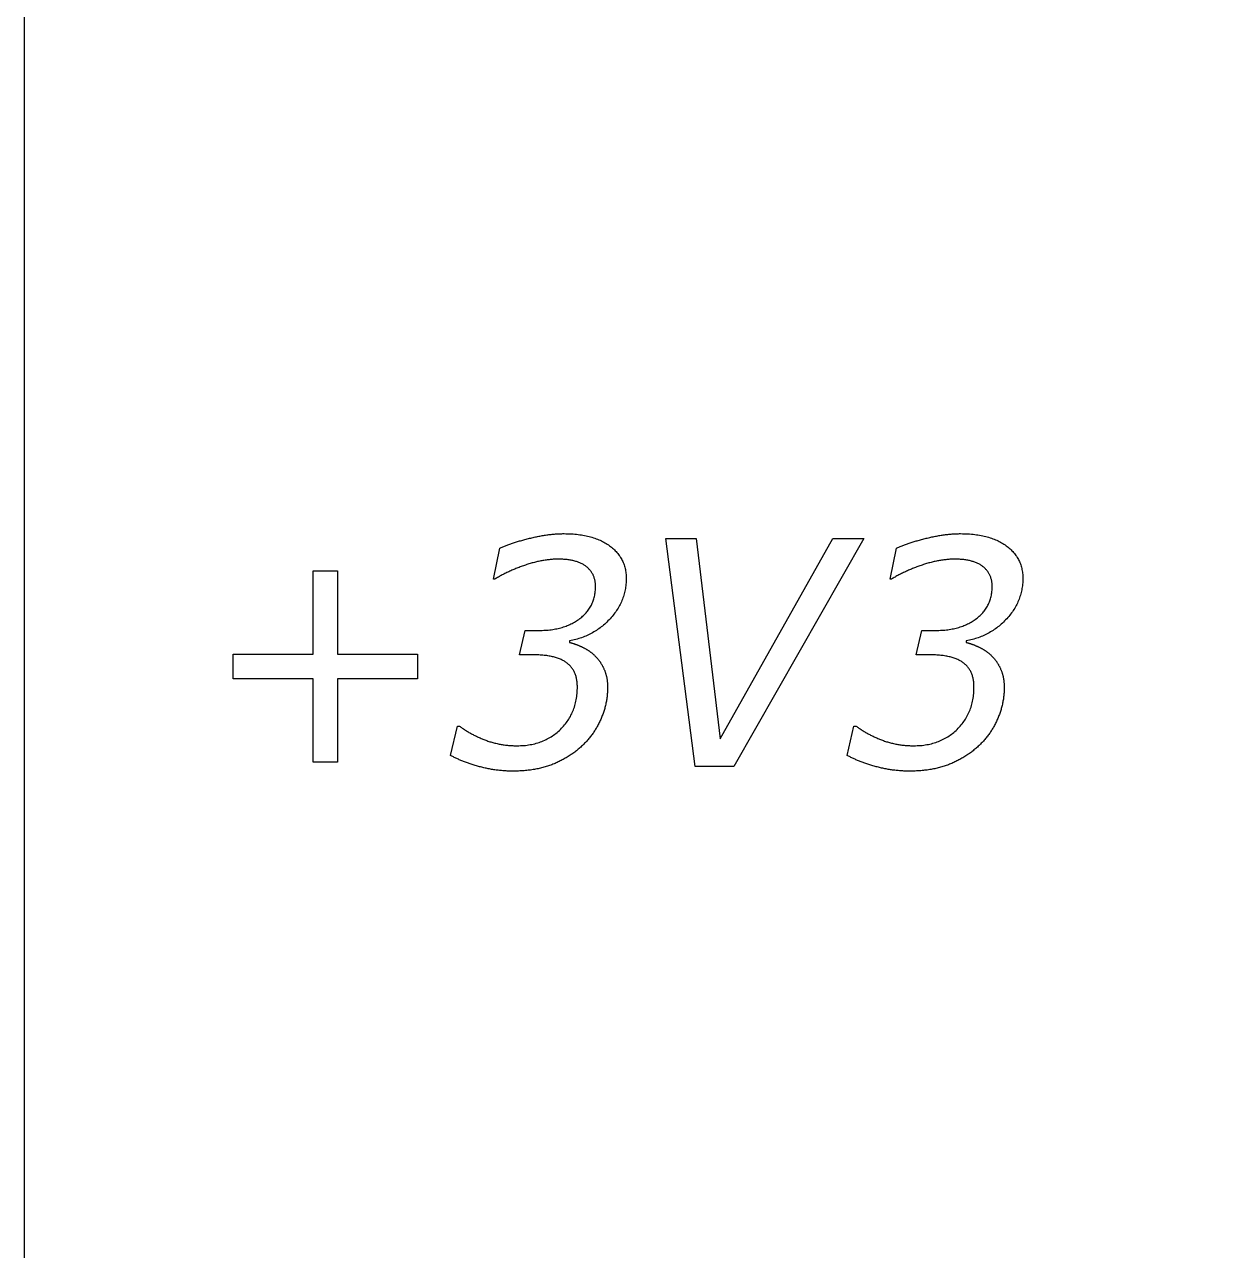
# Model space of a CAD drawing. Extents: x 0.1 to 5.4, y -0.8 to 9.9.
# Drawn here: x 0.074 to 2.662, y 4.588 to 7.257 of the extents above; entities that cross this region are included whole.
import ezdxf

# ---------------------------------------------------------------- set-up
doc = ezdxf.new("R2010")
doc.units = 0
doc.layers.add('CAPA_1', color=7, linetype='CONTINUOUS')

msp = doc.modelspace()

# ---------------------------------------------------------------- linework, layer by layer
at = {"layer": 'CAPA_1', "color": 7}
for points in [[(0.0738, 9.9262), (2.728, 9.9262), (2.728, 0.0738), (0.0738, 0.0738)], [(1.9008, 6.1383), (1.6179, 5.642), (1.5336, 5.642), (1.4703, 6.1383), (1.5361, 6.1383), (1.5882, 5.7023), (1.8334, 6.1383)], [(0.9293, 5.8327), (0.7553, 5.8327), (0.7553, 5.651), (0.7023, 5.651), (0.7023, 5.8327), (0.5282, 5.8327), (0.5282, 5.886), (0.7023, 5.886), (0.7023, 6.0676), (0.7553, 6.0676), (0.7553, 5.886), (0.9293, 5.886)]]:
    msp.add_lwpolyline(points, close=True, dxfattribs=at)
for points in [[(1.1733, 6.1385), (1.1759, 6.1391), (1.1784, 6.1397), (1.181, 6.1403), (1.1835, 6.1409), (1.186, 6.1415), (1.1885, 6.142), (1.191, 6.1425), (1.1935, 6.143), (1.196, 6.1435), (1.1984, 6.144), (1.2009, 6.1444), (1.2034, 6.1448), (1.2058, 6.1452), (1.2083, 6.1456), (1.2107, 6.1459), (1.2131, 6.1463), (1.2155, 6.1466), (1.2179, 6.1469), (1.2203, 6.1471), (1.2227, 6.1474), (1.2251, 6.1476), (1.2274, 6.1478), (1.2298, 6.148), (1.2322, 6.1481), (1.2345, 6.1483), (1.2368, 6.1484), (1.2392, 6.1485), (1.2415, 6.1486), (1.2438, 6.1486), (1.2461, 6.1487), (1.2484, 6.1487)], [(1.2484, 6.1487), (1.2524, 6.1486), (1.2564, 6.1486), (1.2603, 6.1484), (1.2642, 6.1482), (1.268, 6.148), (1.2717, 6.1477), (1.2754, 6.1473), (1.2791, 6.1469), (1.2826, 6.1464), (1.2862, 6.1459), (1.2896, 6.1453), (1.2931, 6.1447), (1.2964, 6.144), (1.2997, 6.1433), (1.303, 6.1425), (1.3062, 6.1416), (1.3093, 6.1407), (1.3124, 6.1398), (1.3154, 6.1388), (1.3184, 6.1377), (1.3213, 6.1366), (1.3242, 6.1354), (1.327, 6.1342), (1.3297, 6.1329), (1.3324, 6.1315), (1.335, 6.1301), (1.3376, 6.1287), (1.3401, 6.1272), (1.3426, 6.1256), (1.345, 6.124), (1.3474, 6.1223)], [(2.0369, 6.1385), (2.0394, 6.1391), (2.042, 6.1397), (2.0445, 6.1403), (2.047, 6.1409), (2.0495, 6.1415), (2.052, 6.142), (2.0545, 6.1425), (2.057, 6.143), (2.0595, 6.1435), (2.062, 6.144), (2.0645, 6.1444), (2.0669, 6.1448), (2.0694, 6.1452), (2.0718, 6.1456), (2.0742, 6.1459), (2.0766, 6.1463), (2.0791, 6.1466), (2.0815, 6.1469), (2.0839, 6.1471), (2.0862, 6.1474), (2.0886, 6.1476), (2.091, 6.1478), (2.0933, 6.148), (2.0957, 6.1481), (2.098, 6.1483), (2.1004, 6.1484), (2.1027, 6.1485), (2.105, 6.1486), (2.1073, 6.1486), (2.1096, 6.1487), (2.1119, 6.1487)], [(2.1119, 6.1487), (2.1159, 6.1486), (2.1199, 6.1486), (2.1238, 6.1484), (2.1277, 6.1482), (2.1315, 6.148), (2.1353, 6.1477), (2.139, 6.1473), (2.1426, 6.1469), (2.1462, 6.1464), (2.1497, 6.1459), (2.1532, 6.1453), (2.1566, 6.1447), (2.16, 6.144), (2.1633, 6.1433), (2.1665, 6.1425), (2.1697, 6.1416), (2.1729, 6.1407), (2.1759, 6.1398), (2.179, 6.1388), (2.1819, 6.1377), (2.1848, 6.1366), (2.1877, 6.1354), (2.1905, 6.1342), (2.1933, 6.1329), (2.1959, 6.1315), (2.1986, 6.1301), (2.2012, 6.1287), (2.2037, 6.1272), (2.2061, 6.1256), (2.2086, 6.124), (2.2109, 6.1223)], [(1.098, 6.0498), (1.0948, 6.0498), (1.1085, 6.1171)], [(1.1085, 6.1171), (1.1102, 6.1178), (1.1119, 6.1186), (1.1136, 6.1193), (1.1153, 6.1201), (1.1171, 6.1208), (1.1189, 6.1215), (1.1207, 6.1223), (1.1226, 6.123), (1.1245, 6.1237), (1.1264, 6.1244), (1.1284, 6.1251), (1.1303, 6.1258), (1.1323, 6.1265), (1.1344, 6.1272), (1.1364, 6.1279), (1.1385, 6.1286), (1.1407, 6.1293), (1.1428, 6.13), (1.145, 6.1306), (1.1472, 6.1313), (1.1494, 6.132), (1.1517, 6.1327), (1.154, 6.1333), (1.1563, 6.134), (1.1586, 6.1346), (1.161, 6.1353), (1.1634, 6.1359), (1.1659, 6.1366), (1.1683, 6.1372), (1.1708, 6.1378), (1.1733, 6.1385)], [(1.3474, 6.1223), (1.3497, 6.1206), (1.3519, 6.1189), (1.3541, 6.1171), (1.3562, 6.1153), (1.3582, 6.1134), (1.3601, 6.1115), (1.362, 6.1096), (1.3637, 6.1076), (1.3654, 6.1056), (1.3671, 6.1035), (1.3686, 6.1014), (1.3701, 6.0993), (1.3715, 6.0971), (1.3728, 6.0949), (1.3741, 6.0926), (1.3753, 6.0903), (1.3764, 6.088), (1.3774, 6.0856), (1.3783, 6.0832), (1.3792, 6.0807), (1.38, 6.0782), (1.3807, 6.0757), (1.3814, 6.0731), (1.3819, 6.0705), (1.3824, 6.0678), (1.3828, 6.0651), (1.3832, 6.0624), (1.3834, 6.0596), (1.3836, 6.0568), (1.3837, 6.0539), (1.3838, 6.051)], [(1.9615, 6.0498), (1.9583, 6.0498), (1.972, 6.1171)], [(1.972, 6.1171), (1.9737, 6.1178), (1.9754, 6.1186), (1.9771, 6.1193), (1.9789, 6.1201), (1.9806, 6.1208), (1.9824, 6.1215), (1.9843, 6.1223), (1.9861, 6.123), (1.988, 6.1237), (1.99, 6.1244), (1.9919, 6.1251), (1.9939, 6.1258), (1.9959, 6.1265), (1.9979, 6.1272), (2, 6.1279), (2.0021, 6.1286), (2.0042, 6.1293), (2.0063, 6.13), (2.0085, 6.1306), (2.0107, 6.1313), (2.013, 6.132), (2.0152, 6.1327), (2.0175, 6.1333), (2.0198, 6.134), (2.0222, 6.1346), (2.0246, 6.1353), (2.027, 6.1359), (2.0294, 6.1366), (2.0319, 6.1372), (2.0344, 6.1378), (2.0369, 6.1385)], [(2.2109, 6.1223), (2.2132, 6.1206), (2.2155, 6.1189), (2.2176, 6.1171), (2.2197, 6.1153), (2.2217, 6.1134), (2.2236, 6.1115), (2.2255, 6.1096), (2.2273, 6.1076), (2.229, 6.1056), (2.2306, 6.1035), (2.2322, 6.1014), (2.2336, 6.0993), (2.2351, 6.0971), (2.2364, 6.0949), (2.2376, 6.0926), (2.2388, 6.0903), (2.2399, 6.088), (2.2409, 6.0856), (2.2419, 6.0832), (2.2427, 6.0807), (2.2435, 6.0782), (2.2443, 6.0757), (2.2449, 6.0731), (2.2455, 6.0705), (2.246, 6.0678), (2.2464, 6.0651), (2.2467, 6.0624), (2.247, 6.0596), (2.2472, 6.0568), (2.2473, 6.0539), (2.2473, 6.051)], [(1.2356, 6.0931), (1.2335, 6.0931), (1.2313, 6.093), (1.2291, 6.093), (1.227, 6.0929), (1.2248, 6.0928), (1.2226, 6.0926), (1.2204, 6.0924), (1.2182, 6.0922), (1.2159, 6.092), (1.2137, 6.0918), (1.2115, 6.0915), (1.2092, 6.0912), (1.207, 6.0909), (1.2047, 6.0905), (1.2024, 6.0901), (1.2001, 6.0897), (1.1978, 6.0893), (1.1955, 6.0888), (1.1932, 6.0883), (1.1909, 6.0878), (1.1886, 6.0873), (1.1862, 6.0867), (1.1839, 6.0861), (1.1815, 6.0855), (1.1791, 6.0849), (1.1767, 6.0842), (1.1744, 6.0835), (1.172, 6.0828), (1.1695, 6.082), (1.1671, 6.0812), (1.1647, 6.0804)], [(1.2963, 6.0775), (1.2949, 6.0785), (1.2936, 6.0794), (1.2921, 6.0803), (1.2907, 6.0812), (1.2892, 6.0821), (1.2876, 6.0829), (1.286, 6.0837), (1.2844, 6.0845), (1.2827, 6.0852), (1.281, 6.0859), (1.2793, 6.0866), (1.2775, 6.0872), (1.2757, 6.0878), (1.2738, 6.0884), (1.2719, 6.0889), (1.2699, 6.0894), (1.2679, 6.0899), (1.2659, 6.0903), (1.2638, 6.0908), (1.2617, 6.0911), (1.2595, 6.0915), (1.2573, 6.0918), (1.2551, 6.0921), (1.2528, 6.0923), (1.2504, 6.0925), (1.2481, 6.0927), (1.2457, 6.0928), (1.2432, 6.0929), (1.2407, 6.093), (1.2382, 6.0931), (1.2356, 6.0931)], [(2.0991, 6.0931), (2.097, 6.0931), (2.0948, 6.093), (2.0927, 6.093), (2.0905, 6.0929), (2.0883, 6.0928), (2.0861, 6.0926), (2.0839, 6.0924), (2.0817, 6.0922), (2.0795, 6.092), (2.0772, 6.0918), (2.075, 6.0915), (2.0728, 6.0912), (2.0705, 6.0909), (2.0682, 6.0905), (2.066, 6.0901), (2.0637, 6.0897), (2.0614, 6.0893), (2.0591, 6.0888), (2.0567, 6.0883), (2.0544, 6.0878), (2.0521, 6.0873), (2.0497, 6.0867), (2.0474, 6.0861), (2.045, 6.0855), (2.0427, 6.0849), (2.0403, 6.0842), (2.0379, 6.0835), (2.0355, 6.0828), (2.0331, 6.082), (2.0307, 6.0812), (2.0282, 6.0804)], [(2.1598, 6.0775), (2.1585, 6.0785), (2.1571, 6.0794), (2.1557, 6.0803), (2.1542, 6.0812), (2.1527, 6.0821), (2.1512, 6.0829), (2.1496, 6.0837), (2.148, 6.0845), (2.1463, 6.0852), (2.1446, 6.0859), (2.1428, 6.0866), (2.141, 6.0872), (2.1392, 6.0878), (2.1373, 6.0884), (2.1354, 6.0889), (2.1334, 6.0894), (2.1314, 6.0899), (2.1294, 6.0903), (2.1273, 6.0908), (2.1252, 6.0911), (2.123, 6.0915), (2.1208, 6.0918), (2.1186, 6.0921), (2.1163, 6.0923), (2.114, 6.0925), (2.1116, 6.0927), (2.1092, 6.0928), (2.1067, 6.0929), (2.1043, 6.093), (2.1017, 6.0931), (2.0991, 6.0931)], [(1.1647, 6.0804), (1.1623, 6.0796), (1.1599, 6.0788), (1.1575, 6.0779), (1.1551, 6.0771), (1.1528, 6.0762), (1.1504, 6.0753), (1.1481, 6.0744), (1.1458, 6.0735), (1.1436, 6.0726), (1.1413, 6.0717), (1.139, 6.0708), (1.1368, 6.0698), (1.1346, 6.0689), (1.1324, 6.0679), (1.1303, 6.0669), (1.1281, 6.0659), (1.126, 6.0649), (1.1238, 6.0639), (1.1218, 6.0629), (1.1197, 6.0619), (1.1176, 6.0608), (1.1156, 6.0598), (1.1135, 6.0587), (1.1115, 6.0576), (1.1095, 6.0565), (1.1076, 6.0554), (1.1056, 6.0543), (1.1037, 6.0532), (1.1017, 6.0521), (1.0998, 6.0509), (1.098, 6.0498)], [(1.317, 6.0338), (1.317, 6.0356), (1.317, 6.0374), (1.3168, 6.0391), (1.3167, 6.0409), (1.3165, 6.0425), (1.3163, 6.0442), (1.316, 6.0459), (1.3157, 6.0475), (1.3153, 6.0491), (1.3149, 6.0506), (1.3144, 6.0521), (1.3139, 6.0537), (1.3134, 6.0551), (1.3128, 6.0566), (1.3122, 6.058), (1.3115, 6.0594), (1.3108, 6.0608), (1.31, 6.0622), (1.3092, 6.0635), (1.3084, 6.0648), (1.3075, 6.0661), (1.3066, 6.0673), (1.3056, 6.0686), (1.3046, 6.0698), (1.3035, 6.0709), (1.3024, 6.0721), (1.3013, 6.0732), (1.3001, 6.0743), (1.2989, 6.0754), (1.2976, 6.0764), (1.2963, 6.0775)], [(2.0282, 6.0804), (2.0258, 6.0796), (2.0234, 6.0788), (2.021, 6.0779), (2.0187, 6.0771), (2.0163, 6.0762), (2.014, 6.0753), (2.0117, 6.0744), (2.0094, 6.0735), (2.0071, 6.0726), (2.0048, 6.0717), (2.0026, 6.0708), (2.0004, 6.0698), (1.9982, 6.0689), (1.996, 6.0679), (1.9938, 6.0669), (1.9916, 6.0659), (1.9895, 6.0649), (1.9874, 6.0639), (1.9853, 6.0629), (1.9832, 6.0619), (1.9811, 6.0608), (1.9791, 6.0598), (1.9771, 6.0587), (1.9751, 6.0576), (1.9731, 6.0565), (1.9711, 6.0554), (1.9691, 6.0543), (1.9672, 6.0532), (1.9653, 6.0521), (1.9634, 6.0509), (1.9615, 6.0498)], [(2.1806, 6.0338), (2.1806, 6.0356), (2.1805, 6.0374), (2.1804, 6.0391), (2.1802, 6.0409), (2.18, 6.0425), (2.1798, 6.0442), (2.1795, 6.0459), (2.1792, 6.0475), (2.1788, 6.0491), (2.1784, 6.0506), (2.178, 6.0521), (2.1775, 6.0537), (2.1769, 6.0551), (2.1763, 6.0566), (2.1757, 6.058), (2.175, 6.0594), (2.1743, 6.0608), (2.1736, 6.0622), (2.1728, 6.0635), (2.1719, 6.0648), (2.1711, 6.0661), (2.1701, 6.0673), (2.1692, 6.0686), (2.1681, 6.0698), (2.1671, 6.0709), (2.166, 6.0721), (2.1648, 6.0732), (2.1636, 6.0743), (2.1624, 6.0754), (2.1611, 6.0764), (2.1598, 6.0775)], [(1.2825, 5.9636), (1.2847, 5.9652), (1.2869, 5.967), (1.2889, 5.9687), (1.2909, 5.9706), (1.2928, 5.9724), (1.2946, 5.9743), (1.2964, 5.9762), (1.2981, 5.9782), (1.2997, 5.9802), (1.3012, 5.9822), (1.3027, 5.9843), (1.3041, 5.9864), (1.3054, 5.9886), (1.3067, 5.9907), (1.3079, 5.993), (1.309, 5.9952), (1.31, 5.9975), (1.311, 5.9999), (1.3119, 6.0023), (1.3127, 6.0047), (1.3134, 6.0071), (1.3141, 6.0096), (1.3147, 6.0122), (1.3153, 6.0148), (1.3157, 6.0174), (1.3161, 6.02), (1.3165, 6.0227), (1.3167, 6.0254), (1.3169, 6.0282), (1.317, 6.031), (1.317, 6.0338)], [(1.3838, 6.051), (1.3837, 6.0478), (1.3836, 6.0447), (1.3835, 6.0416), (1.3832, 6.0385), (1.3829, 6.0354), (1.3825, 6.0323), (1.382, 6.0293), (1.3814, 6.0263), (1.3808, 6.0233), (1.3801, 6.0203), (1.3794, 6.0174), (1.3785, 6.0145), (1.3776, 6.0116), (1.3766, 6.0087), (1.3756, 6.0058), (1.3744, 6.003), (1.3732, 6.0002), (1.3719, 5.9974), (1.3706, 5.9947), (1.3692, 5.9919), (1.3677, 5.9892), (1.3661, 5.9865), (1.3644, 5.9839), (1.3627, 5.9812), (1.3609, 5.9786), (1.3591, 5.976), (1.3571, 5.9734), (1.3551, 5.9709), (1.353, 5.9683), (1.3509, 5.9658), (1.3487, 5.9633)], [(2.1461, 5.9636), (2.1483, 5.9652), (2.1504, 5.967), (2.1524, 5.9687), (2.1544, 5.9706), (2.1563, 5.9724), (2.1581, 5.9743), (2.1599, 5.9762), (2.1616, 5.9782), (2.1632, 5.9802), (2.1648, 5.9822), (2.1662, 5.9843), (2.1676, 5.9864), (2.1689, 5.9886), (2.1702, 5.9907), (2.1714, 5.993), (2.1725, 5.9952), (2.1735, 5.9975), (2.1745, 5.9999), (2.1754, 6.0023), (2.1762, 6.0047), (2.177, 6.0071), (2.1777, 6.0096), (2.1783, 6.0122), (2.1788, 6.0148), (2.1793, 6.0174), (2.1797, 6.02), (2.18, 6.0227), (2.1803, 6.0254), (2.1804, 6.0282), (2.1805, 6.031), (2.1806, 6.0338)], [(2.2473, 6.051), (2.2473, 6.0478), (2.2472, 6.0447), (2.247, 6.0416), (2.2467, 6.0385), (2.2464, 6.0354), (2.246, 6.0323), (2.2455, 6.0293), (2.245, 6.0263), (2.2444, 6.0233), (2.2437, 6.0203), (2.2429, 6.0174), (2.2421, 6.0145), (2.2411, 6.0116), (2.2402, 6.0087), (2.2391, 6.0058), (2.238, 6.003), (2.2368, 6.0002), (2.2355, 5.9974), (2.2341, 5.9947), (2.2327, 5.9919), (2.2312, 5.9892), (2.2296, 5.9865), (2.228, 5.9839), (2.2263, 5.9812), (2.2245, 5.9786), (2.2226, 5.976), (2.2207, 5.9734), (2.2187, 5.9709), (2.2166, 5.9683), (2.2144, 5.9658), (2.2122, 5.9633)], [(1.1941, 5.9379), (1.1975, 5.9379), (1.201, 5.938), (1.2043, 5.9382), (1.2077, 5.9383), (1.211, 5.9386), (1.2142, 5.9389), (1.2175, 5.9392), (1.2206, 5.9396), (1.2238, 5.9401), (1.2269, 5.9406), (1.2299, 5.9411), (1.233, 5.9418), (1.2359, 5.9424), (1.2389, 5.9431), (1.2418, 5.9439), (1.2446, 5.9447), (1.2474, 5.9456), (1.2502, 5.9466), (1.2529, 5.9475), (1.2556, 5.9486), (1.2583, 5.9497), (1.2609, 5.9508), (1.2634, 5.952), (1.266, 5.9533), (1.2685, 5.9546), (1.2709, 5.9559), (1.2733, 5.9574), (1.2757, 5.9588), (1.278, 5.9604), (1.2803, 5.9619), (1.2825, 5.9636)], [(1.3487, 5.9633), (1.3464, 5.9609), (1.3441, 5.9586), (1.3417, 5.9563), (1.3394, 5.954), (1.3369, 5.9518), (1.3345, 5.9497), (1.332, 5.9476), (1.3295, 5.9456), (1.3269, 5.9436), (1.3243, 5.9417), (1.3216, 5.9399), (1.3189, 5.9381), (1.3162, 5.9363), (1.3134, 5.9347), (1.3106, 5.9331), (1.3078, 5.9315), (1.3049, 5.93), (1.302, 5.9285), (1.299, 5.9272), (1.296, 5.9258), (1.293, 5.9246), (1.2899, 5.9234), (1.2868, 5.9222), (1.2837, 5.9211), (1.2805, 5.9201), (1.2772, 5.9191), (1.274, 5.9182), (1.2707, 5.9173), (1.2673, 5.9165), (1.2639, 5.9157), (1.2605, 5.915)], [(2.0576, 5.9379), (2.0611, 5.9379), (2.0645, 5.938), (2.0679, 5.9382), (2.0712, 5.9383), (2.0745, 5.9386), (2.0778, 5.9389), (2.081, 5.9392), (2.0842, 5.9396), (2.0873, 5.9401), (2.0904, 5.9406), (2.0935, 5.9411), (2.0965, 5.9418), (2.0995, 5.9424), (2.1024, 5.9431), (2.1053, 5.9439), (2.1081, 5.9447), (2.111, 5.9456), (2.1137, 5.9466), (2.1165, 5.9475), (2.1192, 5.9486), (2.1218, 5.9497), (2.1244, 5.9508), (2.127, 5.952), (2.1295, 5.9533), (2.132, 5.9546), (2.1345, 5.9559), (2.1369, 5.9574), (2.1392, 5.9588), (2.1416, 5.9604), (2.1438, 5.9619), (2.1461, 5.9636)], [(2.2122, 5.9633), (2.2099, 5.9609), (2.2076, 5.9586), (2.2053, 5.9563), (2.2029, 5.954), (2.2005, 5.9518), (2.198, 5.9497), (2.1955, 5.9476), (2.193, 5.9456), (2.1904, 5.9436), (2.1878, 5.9417), (2.1852, 5.9399), (2.1825, 5.9381), (2.1797, 5.9363), (2.177, 5.9347), (2.1742, 5.9331), (2.1713, 5.9315), (2.1684, 5.93), (2.1655, 5.9285), (2.1626, 5.9272), (2.1596, 5.9258), (2.1565, 5.9246), (2.1535, 5.9234), (2.1503, 5.9222), (2.1472, 5.9211), (2.144, 5.9201), (2.1408, 5.9191), (2.1375, 5.9182), (2.1342, 5.9173), (2.1309, 5.9165), (2.1275, 5.9157), (2.1241, 5.915)], [(1.1816, 5.8849), (1.1513, 5.8849), (1.1637, 5.9379), (1.1941, 5.9379)], [(2.0452, 5.8849), (2.0148, 5.8849), (2.0273, 5.9379), (2.0576, 5.9379)], [(1.2605, 5.915), (1.2605, 5.912)], [(1.2605, 5.912), (1.2613, 5.9118), (1.2621, 5.9115), (1.2629, 5.9113), (1.2638, 5.9111), (1.2646, 5.9109), (1.2654, 5.9106), (1.2663, 5.9104), (1.2671, 5.9101), (1.268, 5.9098), (1.2688, 5.9096), (1.2697, 5.9093), (1.2705, 5.909), (1.2714, 5.9087), (1.2723, 5.9084), (1.2732, 5.908), (1.2741, 5.9077), (1.2749, 5.9074), (1.2758, 5.907), (1.2767, 5.9067), (1.2776, 5.9063), (1.2786, 5.9059), (1.2795, 5.9056), (1.2804, 5.9052), (1.2813, 5.9048), (1.2823, 5.9044), (1.2832, 5.9039), (1.2841, 5.9035), (1.2851, 5.9031), (1.2861, 5.9027), (1.287, 5.9022), (1.288, 5.9017)], [(1.288, 5.9017), (1.289, 5.9013), (1.2899, 5.9008), (1.2909, 5.9003), (1.2919, 5.8998), (1.2928, 5.8993), (1.2938, 5.8988), (1.2947, 5.8983), (1.2956, 5.8978), (1.2966, 5.8973), (1.2975, 5.8967), (1.2984, 5.8962), (1.2993, 5.8957), (1.3002, 5.8951), (1.301, 5.8945), (1.3019, 5.894), (1.3028, 5.8934), (1.3036, 5.8928), (1.3045, 5.8922), (1.3053, 5.8916), (1.3062, 5.891), (1.307, 5.8904), (1.3078, 5.8897), (1.3086, 5.8891), (1.3094, 5.8885), (1.3102, 5.8878), (1.311, 5.8872), (1.3118, 5.8865), (1.3125, 5.8858), (1.3133, 5.8851), (1.3141, 5.8845), (1.3148, 5.8838)], [(2.1241, 5.915), (2.1241, 5.912)], [(2.1241, 5.912), (2.1249, 5.9118), (2.1257, 5.9115), (2.1265, 5.9113), (2.1273, 5.9111), (2.1281, 5.9109), (2.129, 5.9106), (2.1298, 5.9104), (2.1307, 5.9101), (2.1315, 5.9098), (2.1324, 5.9096), (2.1332, 5.9093), (2.1341, 5.909), (2.1349, 5.9087), (2.1358, 5.9084), (2.1367, 5.908), (2.1376, 5.9077), (2.1385, 5.9074), (2.1394, 5.907), (2.1403, 5.9067), (2.1412, 5.9063), (2.1421, 5.9059), (2.143, 5.9056), (2.1439, 5.9052), (2.1449, 5.9048), (2.1458, 5.9044), (2.1467, 5.9039), (2.1477, 5.9035), (2.1486, 5.9031), (2.1496, 5.9027), (2.1506, 5.9022), (2.1515, 5.9017)], [(2.1515, 5.9017), (2.1525, 5.9013), (2.1535, 5.9008), (2.1544, 5.9003), (2.1554, 5.8998), (2.1564, 5.8993), (2.1573, 5.8988), (2.1582, 5.8983), (2.1592, 5.8978), (2.1601, 5.8973), (2.161, 5.8967), (2.1619, 5.8962), (2.1628, 5.8957), (2.1637, 5.8951), (2.1646, 5.8945), (2.1655, 5.894), (2.1663, 5.8934), (2.1672, 5.8928), (2.168, 5.8922), (2.1689, 5.8916), (2.1697, 5.891), (2.1705, 5.8904), (2.1713, 5.8897), (2.1722, 5.8891), (2.173, 5.8885), (2.1737, 5.8878), (2.1745, 5.8872), (2.1753, 5.8865), (2.1761, 5.8858), (2.1768, 5.8851), (2.1776, 5.8845), (2.1783, 5.8838)], [(1.2541, 5.8675), (1.2526, 5.8686), (1.251, 5.8697), (1.2494, 5.8707), (1.2477, 5.8717), (1.2459, 5.8727), (1.2441, 5.8736), (1.2423, 5.8745), (1.2404, 5.8753), (1.2384, 5.8761), (1.2364, 5.8769), (1.2343, 5.8777), (1.2322, 5.8784), (1.23, 5.879), (1.2278, 5.8797), (1.2255, 5.8803), (1.2232, 5.8808), (1.2208, 5.8813), (1.2183, 5.8818), (1.2158, 5.8823), (1.2133, 5.8827), (1.2107, 5.8831), (1.208, 5.8834), (1.2053, 5.8837), (1.2025, 5.884), (1.1997, 5.8842), (1.1968, 5.8844), (1.1939, 5.8846), (1.1909, 5.8847), (1.1879, 5.8848), (1.1848, 5.8849), (1.1816, 5.8849)], [(1.3148, 5.8838), (1.3156, 5.883), (1.3164, 5.8823), (1.3171, 5.8815), (1.3179, 5.8807), (1.3186, 5.88), (1.3193, 5.8792), (1.3201, 5.8783), (1.3208, 5.8775), (1.3215, 5.8767), (1.3222, 5.8758), (1.3229, 5.875), (1.3236, 5.8741), (1.3243, 5.8732), (1.3249, 5.8723), (1.3256, 5.8714), (1.3262, 5.8705), (1.3269, 5.8695), (1.3275, 5.8686), (1.3281, 5.8676), (1.3287, 5.8666), (1.3293, 5.8656), (1.3299, 5.8646), (1.3305, 5.8636), (1.3311, 5.8626), (1.3317, 5.8616), (1.3322, 5.8605), (1.3328, 5.8594), (1.3333, 5.8584), (1.3339, 5.8573), (1.3344, 5.8562), (1.3349, 5.8551)], [(2.1177, 5.8675), (2.1161, 5.8686), (2.1145, 5.8697), (2.1129, 5.8707), (2.1112, 5.8717), (2.1095, 5.8727), (2.1077, 5.8736), (2.1058, 5.8745), (2.1039, 5.8753), (2.1019, 5.8761), (2.0999, 5.8769), (2.0979, 5.8777), (2.0957, 5.8784), (2.0936, 5.879), (2.0913, 5.8797), (2.089, 5.8803), (2.0867, 5.8808), (2.0843, 5.8813), (2.0819, 5.8818), (2.0794, 5.8823), (2.0768, 5.8827), (2.0742, 5.8831), (2.0715, 5.8834), (2.0688, 5.8837), (2.0661, 5.884), (2.0632, 5.8842), (2.0604, 5.8844), (2.0574, 5.8846), (2.0544, 5.8847), (2.0514, 5.8848), (2.0483, 5.8849), (2.0452, 5.8849)], [(2.1783, 5.8838), (2.1791, 5.883), (2.1799, 5.8823), (2.1807, 5.8815), (2.1814, 5.8807), (2.1821, 5.88), (2.1829, 5.8792), (2.1836, 5.8783), (2.1843, 5.8775), (2.185, 5.8767), (2.1857, 5.8758), (2.1864, 5.875), (2.1871, 5.8741), (2.1878, 5.8732), (2.1885, 5.8723), (2.1891, 5.8714), (2.1898, 5.8705), (2.1904, 5.8695), (2.191, 5.8686), (2.1917, 5.8676), (2.1923, 5.8666), (2.1929, 5.8656), (2.1935, 5.8646), (2.1941, 5.8636), (2.1946, 5.8626), (2.1952, 5.8616), (2.1958, 5.8605), (2.1963, 5.8594), (2.1969, 5.8584), (2.1974, 5.8573), (2.1979, 5.8562), (2.1985, 5.8551)], [(1.2774, 5.8152), (1.2774, 5.8175), (1.2773, 5.8197), (1.2772, 5.8218), (1.277, 5.824), (1.2768, 5.8261), (1.2766, 5.8281), (1.2762, 5.8301), (1.2759, 5.8321), (1.2755, 5.8341), (1.275, 5.836), (1.2745, 5.8378), (1.2739, 5.8397), (1.2733, 5.8415), (1.2727, 5.8432), (1.272, 5.845), (1.2712, 5.8467), (1.2704, 5.8483), (1.2696, 5.8499), (1.2687, 5.8515), (1.2677, 5.853), (1.2667, 5.8545), (1.2657, 5.856), (1.2646, 5.8574), (1.2635, 5.8588), (1.2623, 5.8602), (1.261, 5.8615), (1.2598, 5.8628), (1.2584, 5.864), (1.257, 5.8652), (1.2556, 5.8664), (1.2541, 5.8675)], [(1.3349, 5.8551), (1.3354, 5.8539), (1.336, 5.8528), (1.3365, 5.8516), (1.3369, 5.8505), (1.3374, 5.8493), (1.3378, 5.8481), (1.3382, 5.8469), (1.3387, 5.8457), (1.339, 5.8444), (1.3394, 5.8432), (1.3398, 5.8419), (1.3401, 5.8407), (1.3404, 5.8394), (1.3407, 5.8381), (1.341, 5.8368), (1.3413, 5.8355), (1.3415, 5.8341), (1.3418, 5.8328), (1.342, 5.8314), (1.3422, 5.8301), (1.3424, 5.8287), (1.3425, 5.8273), (1.3427, 5.8259), (1.3428, 5.8244), (1.3429, 5.823), (1.343, 5.8215), (1.3431, 5.8201), (1.3431, 5.8186), (1.3432, 5.8171), (1.3432, 5.8156), (1.3432, 5.8141)], [(2.141, 5.8152), (2.141, 5.8175), (2.1409, 5.8197), (2.1408, 5.8218), (2.1406, 5.824), (2.1404, 5.8261), (2.1401, 5.8281), (2.1398, 5.8301), (2.1394, 5.8321), (2.139, 5.8341), (2.1386, 5.836), (2.138, 5.8378), (2.1375, 5.8397), (2.1369, 5.8415), (2.1362, 5.8432), (2.1355, 5.845), (2.1348, 5.8467), (2.134, 5.8483), (2.1331, 5.8499), (2.1322, 5.8515), (2.1313, 5.853), (2.1303, 5.8545), (2.1292, 5.856), (2.1281, 5.8574), (2.127, 5.8588), (2.1258, 5.8602), (2.1246, 5.8615), (2.1233, 5.8628), (2.122, 5.864), (2.1206, 5.8652), (2.1191, 5.8664), (2.1177, 5.8675)], [(2.1985, 5.8551), (2.199, 5.8539), (2.1995, 5.8528), (2.2, 5.8516), (2.2005, 5.8505), (2.2009, 5.8493), (2.2014, 5.8481), (2.2018, 5.8469), (2.2022, 5.8457), (2.2026, 5.8444), (2.203, 5.8432), (2.2033, 5.8419), (2.2036, 5.8407), (2.204, 5.8394), (2.2043, 5.8381), (2.2046, 5.8368), (2.2048, 5.8355), (2.2051, 5.8341), (2.2053, 5.8328), (2.2055, 5.8314), (2.2057, 5.8301), (2.2059, 5.8287), (2.2061, 5.8273), (2.2062, 5.8259), (2.2063, 5.8244), (2.2065, 5.823), (2.2065, 5.8215), (2.2066, 5.8201), (2.2067, 5.8186), (2.2067, 5.8171), (2.2068, 5.8156), (2.2068, 5.8141)], [(1.2407, 5.7226), (1.243, 5.7249), (1.2453, 5.7272), (1.2475, 5.7297), (1.2496, 5.7321), (1.2516, 5.7346), (1.2536, 5.7372), (1.2554, 5.7397), (1.2572, 5.7424), (1.2589, 5.7451), (1.2606, 5.7478), (1.2622, 5.7505), (1.2636, 5.7534), (1.2651, 5.7562), (1.2664, 5.7591), (1.2677, 5.7621), (1.2688, 5.765), (1.2699, 5.7681), (1.271, 5.7712), (1.2719, 5.7743), (1.2728, 5.7774), (1.2736, 5.7807), (1.2743, 5.7839), (1.275, 5.7872), (1.2756, 5.7906), (1.2761, 5.7939), (1.2765, 5.7974), (1.2768, 5.8009), (1.2771, 5.8044), (1.2773, 5.8079), (1.2774, 5.8116), (1.2774, 5.8152)], [(1.3432, 5.8141), (1.3432, 5.8117), (1.3432, 5.8094), (1.3431, 5.8071), (1.343, 5.8047), (1.3428, 5.8024), (1.3427, 5.8001), (1.3425, 5.7978), (1.3422, 5.7955), (1.342, 5.7932), (1.3417, 5.7909), (1.3413, 5.7886), (1.341, 5.7863), (1.3406, 5.784), (1.3402, 5.7817), (1.3397, 5.7795), (1.3392, 5.7772), (1.3387, 5.7749), (1.3382, 5.7727), (1.3376, 5.7704), (1.337, 5.7682), (1.3363, 5.7659), (1.3357, 5.7637), (1.335, 5.7615), (1.3342, 5.7592), (1.3335, 5.757), (1.3327, 5.7548), (1.3318, 5.7526), (1.331, 5.7504), (1.3301, 5.7482), (1.3292, 5.746), (1.3282, 5.7438)], [(2.1043, 5.7226), (2.1066, 5.7249), (2.1088, 5.7272), (2.111, 5.7297), (2.1131, 5.7321), (2.1151, 5.7346), (2.1171, 5.7372), (2.119, 5.7397), (2.1208, 5.7424), (2.1225, 5.7451), (2.1241, 5.7478), (2.1257, 5.7505), (2.1272, 5.7534), (2.1286, 5.7562), (2.1299, 5.7591), (2.1312, 5.7621), (2.1324, 5.765), (2.1335, 5.7681), (2.1345, 5.7712), (2.1355, 5.7743), (2.1364, 5.7774), (2.1372, 5.7807), (2.1379, 5.7839), (2.1385, 5.7872), (2.1391, 5.7906), (2.1396, 5.7939), (2.14, 5.7974), (2.1404, 5.8009), (2.1406, 5.8044), (2.1408, 5.8079), (2.1409, 5.8116), (2.141, 5.8152)], [(2.2068, 5.8141), (2.2067, 5.8117), (2.2067, 5.8094), (2.2066, 5.8071), (2.2065, 5.8047), (2.2064, 5.8024), (2.2062, 5.8001), (2.206, 5.7978), (2.2058, 5.7955), (2.2055, 5.7932), (2.2052, 5.7909), (2.2049, 5.7886), (2.2045, 5.7863), (2.2041, 5.784), (2.2037, 5.7817), (2.2032, 5.7795), (2.2028, 5.7772), (2.2022, 5.7749), (2.2017, 5.7727), (2.2011, 5.7704), (2.2005, 5.7682), (2.1999, 5.7659), (2.1992, 5.7637), (2.1985, 5.7615), (2.1978, 5.7592), (2.197, 5.757), (2.1962, 5.7548), (2.1954, 5.7526), (2.1945, 5.7504), (2.1936, 5.7482), (2.1927, 5.746), (2.1918, 5.7438)], [(1.3282, 5.7438), (1.3272, 5.7416), (1.3262, 5.7395), (1.3252, 5.7374), (1.3241, 5.7353), (1.3231, 5.7332), (1.322, 5.7311), (1.3208, 5.7291), (1.3197, 5.727), (1.3185, 5.725), (1.3173, 5.723), (1.3161, 5.7211), (1.3149, 5.7191), (1.3136, 5.7172), (1.3123, 5.7153), (1.311, 5.7134), (1.3097, 5.7115), (1.3083, 5.7097), (1.3069, 5.7078), (1.3055, 5.706), (1.3041, 5.7042), (1.3026, 5.7024), (1.3011, 5.7007), (1.2996, 5.699), (1.2981, 5.6972), (1.2965, 5.6955), (1.2949, 5.6939), (1.2933, 5.6922), (1.2917, 5.6906), (1.2901, 5.689), (1.2884, 5.6874), (1.2867, 5.6858)], [(2.1918, 5.7438), (2.1908, 5.7416), (2.1898, 5.7395), (2.1887, 5.7374), (2.1877, 5.7353), (2.1866, 5.7332), (2.1855, 5.7311), (2.1844, 5.7291), (2.1832, 5.727), (2.1821, 5.725), (2.1809, 5.723), (2.1797, 5.7211), (2.1784, 5.7191), (2.1771, 5.7172), (2.1759, 5.7153), (2.1745, 5.7134), (2.1732, 5.7115), (2.1718, 5.7097), (2.1704, 5.7078), (2.169, 5.706), (2.1676, 5.7042), (2.1661, 5.7024), (2.1647, 5.7007), (2.1632, 5.699), (2.1616, 5.6972), (2.1601, 5.6955), (2.1585, 5.6939), (2.1569, 5.6922), (2.1553, 5.6906), (2.1536, 5.689), (2.1519, 5.6874), (2.1502, 5.6858)], [(1.0012, 5.666), (1.0162, 5.7299), (1.021, 5.7299)], [(1.021, 5.7299), (1.0224, 5.7288), (1.0239, 5.7277), (1.0254, 5.7266), (1.0269, 5.7255), (1.0284, 5.7244), (1.0299, 5.7234), (1.0315, 5.7223), (1.0331, 5.7212), (1.0347, 5.7202), (1.0364, 5.7192), (1.038, 5.7181), (1.0397, 5.7171), (1.0414, 5.7161), (1.0432, 5.7151), (1.0449, 5.7141), (1.0467, 5.7132), (1.0485, 5.7122), (1.0504, 5.7112), (1.0522, 5.7103), (1.0541, 5.7093), (1.056, 5.7084), (1.0579, 5.7075), (1.0598, 5.7066), (1.0618, 5.7057), (1.0638, 5.7048), (1.0658, 5.7039), (1.0679, 5.703), (1.0699, 5.7021), (1.072, 5.7013), (1.0741, 5.7004), (1.0762, 5.6996)], [(1.1465, 5.6869), (1.1502, 5.6869), (1.1538, 5.6871), (1.1574, 5.6872), (1.161, 5.6875), (1.1645, 5.6878), (1.168, 5.6882), (1.1714, 5.6887), (1.1748, 5.6893), (1.1781, 5.6899), (1.1814, 5.6906), (1.1847, 5.6914), (1.1879, 5.6922), (1.1911, 5.6932), (1.1942, 5.6942), (1.1973, 5.6952), (1.2003, 5.6964), (1.2033, 5.6976), (1.2063, 5.6989), (1.2092, 5.7003), (1.212, 5.7017), (1.2149, 5.7033), (1.2176, 5.7049), (1.2204, 5.7065), (1.2231, 5.7083), (1.2257, 5.7101), (1.2283, 5.712), (1.2309, 5.7139), (1.2334, 5.716), (1.2359, 5.7181), (1.2383, 5.7203), (1.2407, 5.7226)], [(1.8647, 5.666), (1.8797, 5.7299), (1.8845, 5.7299)], [(1.8845, 5.7299), (1.886, 5.7288), (1.8874, 5.7277), (1.8889, 5.7266), (1.8904, 5.7255), (1.8919, 5.7244), (1.8935, 5.7234), (1.8951, 5.7223), (1.8967, 5.7212), (1.8983, 5.7202), (1.8999, 5.7192), (1.9016, 5.7181), (1.9033, 5.7171), (1.905, 5.7161), (1.9067, 5.7151), (1.9085, 5.7141), (1.9103, 5.7132), (1.9121, 5.7122), (1.9139, 5.7112), (1.9157, 5.7103), (1.9176, 5.7093), (1.9195, 5.7084), (1.9214, 5.7075), (1.9234, 5.7066), (1.9254, 5.7057), (1.9273, 5.7048), (1.9294, 5.7039), (1.9314, 5.703), (1.9335, 5.7021), (1.9355, 5.7013), (1.9377, 5.7004), (1.9398, 5.6996)], [(2.01, 5.6869), (2.0137, 5.6869), (2.0174, 5.6871), (2.021, 5.6872), (2.0245, 5.6875), (2.028, 5.6878), (2.0315, 5.6882), (2.0349, 5.6887), (2.0383, 5.6893), (2.0417, 5.6899), (2.045, 5.6906), (2.0482, 5.6914), (2.0514, 5.6922), (2.0546, 5.6932), (2.0577, 5.6942), (2.0608, 5.6952), (2.0638, 5.6964), (2.0668, 5.6976), (2.0698, 5.6989), (2.0727, 5.7003), (2.0756, 5.7017), (2.0784, 5.7033), (2.0812, 5.7049), (2.0839, 5.7065), (2.0866, 5.7083), (2.0893, 5.7101), (2.0919, 5.712), (2.0944, 5.7139), (2.0969, 5.716), (2.0994, 5.7181), (2.1019, 5.7203), (2.1043, 5.7226)], [(1.0762, 5.6996), (1.0784, 5.6988), (1.0805, 5.698), (1.0827, 5.6972), (1.0849, 5.6965), (1.0871, 5.6958), (1.0892, 5.6951), (1.0914, 5.6945), (1.0936, 5.6939), (1.0959, 5.6933), (1.0981, 5.6927), (1.1003, 5.6922), (1.1025, 5.6917), (1.1048, 5.6912), (1.107, 5.6907), (1.1093, 5.6903), (1.1116, 5.6899), (1.1138, 5.6895), (1.1161, 5.6891), (1.1184, 5.6888), (1.1207, 5.6885), (1.123, 5.6882), (1.1253, 5.688), (1.1276, 5.6877), (1.13, 5.6875), (1.1323, 5.6874), (1.1347, 5.6872), (1.137, 5.6871), (1.1394, 5.687), (1.1417, 5.687), (1.1441, 5.6869), (1.1465, 5.6869)], [(1.2867, 5.6857), (1.2849, 5.684), (1.283, 5.6824), (1.2812, 5.6808), (1.2793, 5.6792), (1.2774, 5.6777), (1.2755, 5.6762), (1.2736, 5.6747), (1.2716, 5.6732), (1.2697, 5.6717), (1.2677, 5.6703), (1.2657, 5.6689), (1.2637, 5.6675), (1.2616, 5.6661), (1.2596, 5.6648), (1.2575, 5.6635), (1.2554, 5.6622), (1.2533, 5.6609), (1.2512, 5.6597), (1.249, 5.6585), (1.2469, 5.6573), (1.2447, 5.6561), (1.2425, 5.6549), (1.2403, 5.6538), (1.238, 5.6527), (1.2358, 5.6516), (1.2335, 5.6506), (1.2312, 5.6495), (1.2289, 5.6485), (1.2266, 5.6475), (1.2242, 5.6466), (1.2219, 5.6456)], [(1.2867, 5.6858), (1.2867, 5.6857)], [(1.9398, 5.6996), (1.9419, 5.6988), (1.9441, 5.698), (1.9462, 5.6972), (1.9484, 5.6965), (1.9506, 5.6958), (1.9528, 5.6951), (1.955, 5.6945), (1.9572, 5.6939), (1.9594, 5.6933), (1.9616, 5.6927), (1.9638, 5.6922), (1.9661, 5.6917), (1.9683, 5.6912), (1.9706, 5.6907), (1.9728, 5.6903), (1.9751, 5.6899), (1.9774, 5.6895), (1.9796, 5.6891), (1.9819, 5.6888), (1.9842, 5.6885), (1.9865, 5.6882), (1.9889, 5.688), (1.9912, 5.6877), (1.9935, 5.6875), (1.9958, 5.6874), (1.9982, 5.6872), (2.0005, 5.6871), (2.0029, 5.687), (2.0053, 5.687), (2.0077, 5.6869), (2.01, 5.6869)], [(2.1502, 5.6857), (2.1484, 5.684), (2.1466, 5.6824), (2.1447, 5.6808), (2.1428, 5.6792), (2.141, 5.6777), (2.139, 5.6762), (2.1371, 5.6747), (2.1352, 5.6732), (2.1332, 5.6717), (2.1312, 5.6703), (2.1292, 5.6689), (2.1272, 5.6675), (2.1252, 5.6661), (2.1231, 5.6648), (2.121, 5.6635), (2.1189, 5.6622), (2.1168, 5.6609), (2.1147, 5.6597), (2.1126, 5.6585), (2.1104, 5.6573), (2.1082, 5.6561), (2.106, 5.6549), (2.1038, 5.6538), (2.1016, 5.6527), (2.0993, 5.6516), (2.097, 5.6506), (2.0947, 5.6495), (2.0924, 5.6485), (2.0901, 5.6475), (2.0878, 5.6466), (2.0854, 5.6456)], [(2.1502, 5.6858), (2.1502, 5.6857)], [(1.0622, 5.642), (1.0599, 5.6426), (1.0576, 5.6433), (1.0553, 5.644), (1.0531, 5.6446), (1.0508, 5.6453), (1.0486, 5.646), (1.0465, 5.6467), (1.0443, 5.6475), (1.0422, 5.6482), (1.0401, 5.6489), (1.038, 5.6497), (1.0359, 5.6504), (1.0339, 5.6511), (1.0319, 5.6519), (1.0299, 5.6527), (1.0279, 5.6534), (1.026, 5.6542), (1.0241, 5.655), (1.0222, 5.6558), (1.0203, 5.6566), (1.0184, 5.6574), (1.0166, 5.6583), (1.0148, 5.6591), (1.013, 5.6599), (1.0113, 5.6608), (1.0095, 5.6616), (1.0078, 5.6625), (1.0061, 5.6633), (1.0045, 5.6642), (1.0028, 5.6651), (1.0012, 5.666)], [(1.9257, 5.642), (1.9234, 5.6426), (1.9211, 5.6433), (1.9189, 5.644), (1.9166, 5.6446), (1.9144, 5.6453), (1.9122, 5.646), (1.91, 5.6467), (1.9079, 5.6475), (1.9057, 5.6482), (1.9036, 5.6489), (1.9015, 5.6497), (1.8995, 5.6504), (1.8974, 5.6511), (1.8954, 5.6519), (1.8934, 5.6527), (1.8915, 5.6534), (1.8895, 5.6542), (1.8876, 5.655), (1.8857, 5.6558), (1.8838, 5.6566), (1.882, 5.6574), (1.8801, 5.6583), (1.8783, 5.6591), (1.8766, 5.6599), (1.8748, 5.6608), (1.8731, 5.6616), (1.8714, 5.6625), (1.8697, 5.6633), (1.868, 5.6642), (1.8664, 5.6651), (1.8647, 5.666)], [(1.1372, 5.6316), (1.1348, 5.6316), (1.1323, 5.6317), (1.1298, 5.6317), (1.1273, 5.6318), (1.1248, 5.6319), (1.1224, 5.632), (1.1199, 5.6322), (1.1175, 5.6323), (1.115, 5.6325), (1.1125, 5.6327), (1.1101, 5.6329), (1.1077, 5.6332), (1.1052, 5.6334), (1.1028, 5.6337), (1.1004, 5.634), (1.098, 5.6344), (1.0955, 5.6347), (1.0931, 5.6351), (1.0907, 5.6355), (1.0883, 5.6359), (1.0859, 5.6364), (1.0835, 5.6368), (1.0811, 5.6373), (1.0788, 5.6378), (1.0764, 5.6383), (1.074, 5.6389), (1.0716, 5.6395), (1.0693, 5.6401), (1.0669, 5.6407), (1.0645, 5.6413), (1.0622, 5.642)], [(1.2219, 5.6456), (1.2195, 5.6447), (1.2171, 5.6439), (1.2147, 5.6431), (1.2123, 5.6423), (1.2098, 5.6415), (1.2073, 5.6407), (1.2048, 5.64), (1.2023, 5.6393), (1.1997, 5.6387), (1.1972, 5.6381), (1.1946, 5.6375), (1.1919, 5.6369), (1.1893, 5.6364), (1.1866, 5.6358), (1.1839, 5.6354), (1.1811, 5.6349), (1.1784, 5.6345), (1.1756, 5.6341), (1.1728, 5.6337), (1.17, 5.6334), (1.1671, 5.6331), (1.1643, 5.6328), (1.1613, 5.6326), (1.1584, 5.6323), (1.1555, 5.6322), (1.1525, 5.632), (1.1495, 5.6319), (1.1465, 5.6318), (1.1434, 5.6317), (1.1403, 5.6316), (1.1372, 5.6316)], [(2.0008, 5.6316), (1.9983, 5.6316), (1.9958, 5.6317), (1.9933, 5.6317), (1.9908, 5.6318), (1.9884, 5.6319), (1.9859, 5.632), (1.9834, 5.6322), (1.981, 5.6323), (1.9785, 5.6325), (1.9761, 5.6327), (1.9736, 5.6329), (1.9712, 5.6332), (1.9688, 5.6334), (1.9663, 5.6337), (1.9639, 5.634), (1.9615, 5.6344), (1.9591, 5.6347), (1.9567, 5.6351), (1.9543, 5.6355), (1.9519, 5.6359), (1.9495, 5.6364), (1.9471, 5.6368), (1.9447, 5.6373), (1.9423, 5.6378), (1.9399, 5.6383), (1.9375, 5.6389), (1.9352, 5.6395), (1.9328, 5.6401), (1.9304, 5.6407), (1.9281, 5.6413), (1.9257, 5.642)], [(2.0854, 5.6456), (2.0831, 5.6447), (2.0807, 5.6439), (2.0783, 5.6431), (2.0758, 5.6423), (2.0734, 5.6415), (2.0709, 5.6407), (2.0684, 5.64), (2.0658, 5.6393), (2.0633, 5.6387), (2.0607, 5.6381), (2.0581, 5.6375), (2.0555, 5.6369), (2.0528, 5.6364), (2.0501, 5.6358), (2.0474, 5.6354), (2.0447, 5.6349), (2.0419, 5.6345), (2.0392, 5.6341), (2.0363, 5.6337), (2.0335, 5.6334), (2.0307, 5.6331), (2.0278, 5.6328), (2.0249, 5.6326), (2.022, 5.6323), (2.019, 5.6322), (2.016, 5.632), (2.013, 5.6319), (2.01, 5.6318), (2.007, 5.6317), (2.0039, 5.6316), (2.0008, 5.6316)]]:
    msp.add_lwpolyline(points, dxfattribs=at)

doc.saveas('drawing.dxf')
